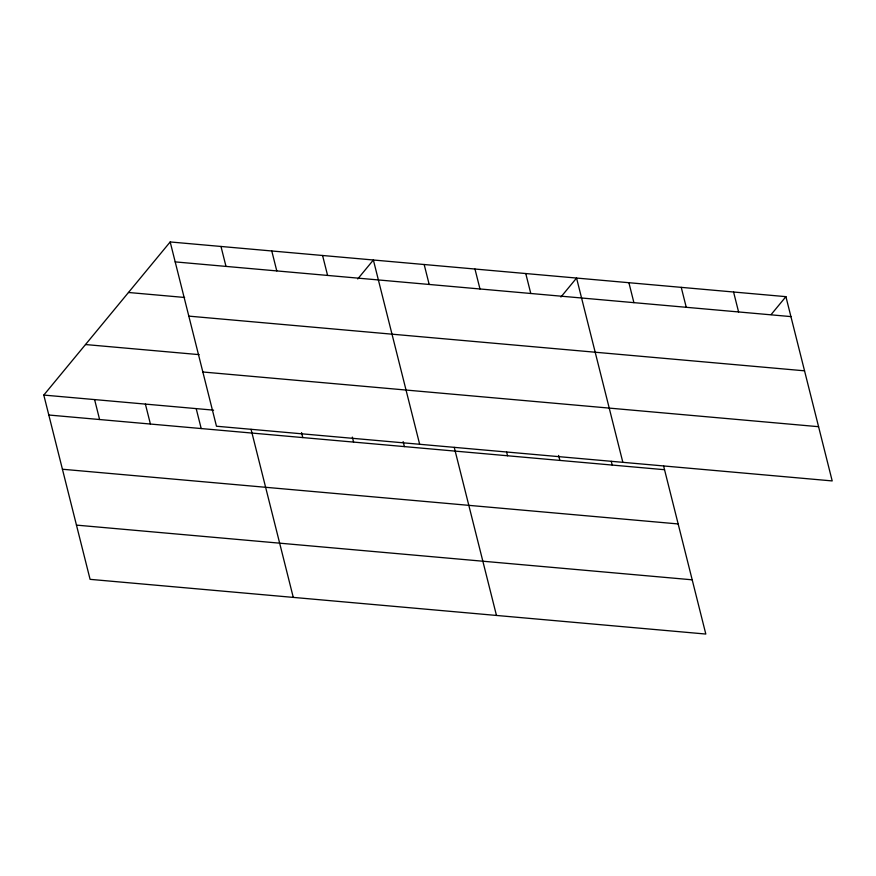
<?xml version="1.0" encoding="UTF-8"?>
<svg xmlns="http://www.w3.org/2000/svg" width="876" height="876" viewBox="0 0 876 876"><rect width="100%" height="100%" fill="white"/><g stroke="black" fill="none" stroke-linecap="round" stroke-linejoin="round"><path stroke-width="1.31" d="M663.603 465.977L705.815 634.049L90.086 579.343L43.8 395.076L170.185 241.951L785.914 296.657L832.2 480.924L216.471 426.229L170.185 241.951M357.736 278.951L373.373 260.008L419.659 444.274M560.925 297.008L576.561 278.053L622.847 462.331M771.143 314.55L785.914 296.657M175.189 261.891L790.918 316.597M128.476 292.485L184.617 297.468M188.811 316.126L804.54 370.822M85.509 344.542L199.137 354.638M202.849 371.993L818.578 426.7M43.8 395.076L213.569 410.154M48.804 415.016L664.534 469.711M62.426 469.24L678.155 523.947M76.464 525.118L692.193 579.813M733.573 292.004L738.588 311.944M681.243 287.361L686.247 307.301M628.902 282.707L633.906 302.647M611.262 461.324L612.204 465.068M525.764 273.542L530.779 293.482M558.614 455.432L559.863 460.415M474.967 269.031L479.982 288.97M506.591 452.027L507.532 455.761M424.17 264.519L429.185 284.459M454.25 447.373L496.473 615.445M403.135 441.613L404.394 446.607M322.576 255.496L327.591 275.436M352.338 437.102L353.597 442.084M271.779 250.974L276.783 270.914M301.541 432.591L302.8 437.573M220.982 246.463L225.986 266.403M251.062 429.328L293.274 597.399M196.191 408.61L201.206 428.55M145.394 404.099L150.409 424.039M94.597 399.587L99.601 419.527"/></g></svg>
